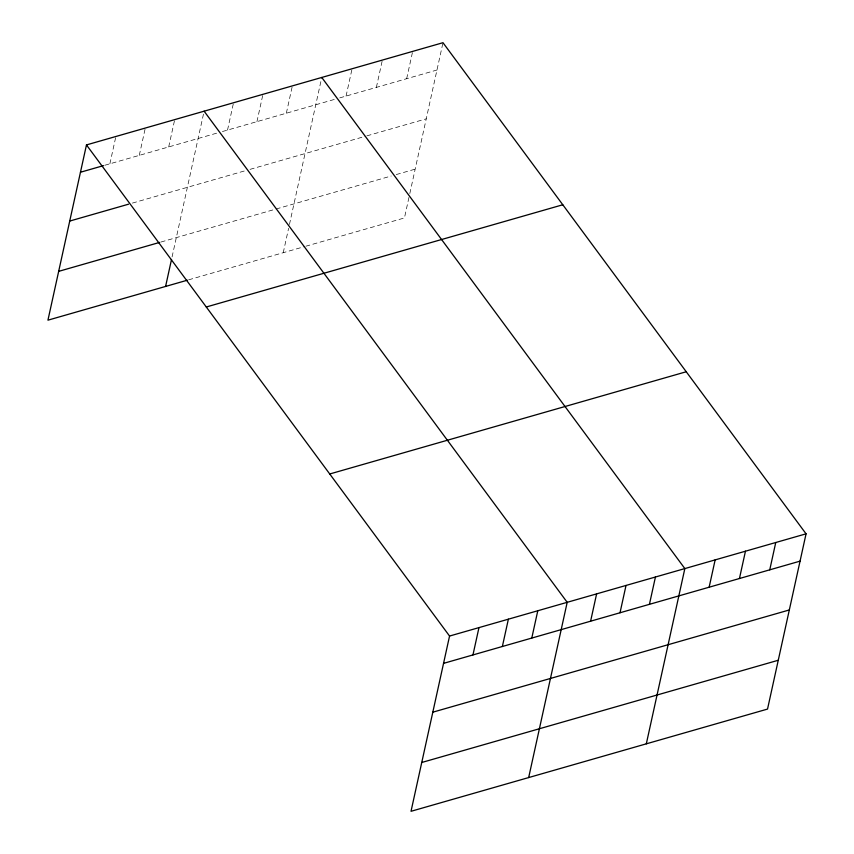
<?xml version="1.0" encoding="UTF-8"?>
<svg xmlns="http://www.w3.org/2000/svg" width="854" height="854" viewBox="0 0 854 854"><rect width="100%" height="100%" fill="white"/><g stroke="black" fill="none" stroke-linecap="round" stroke-linejoin="round"><path stroke-width="0.64" stroke-dasharray="4.27 3.2" d="M109.878 163.808L115.888 136.491M139.287 155.375L145.297 128.057M168.697 146.941L174.707 119.624M172.081 256.894L204.117 111.191M227.527 130.075L233.526 102.758M256.937 121.642L262.947 94.324M286.346 113.208L292.356 85.891M283.24 252.709L288.599 228.296M289.453 224.442L321.766 77.458M346.062 96.086L352.072 68.768M376.368 87.396L382.368 60.079M406.664 78.707L412.674 51.389M408.97 197.391L404.444 217.951L305.967 246.187M409.813 193.538L442.98 42.7M104.764 165.27L217.3 133M222.414 131.537L334.704 99.342M339.753 97.89L436.97 70.017M132.391 203.092L244.927 170.821M250.041 169.359L365.629 136.213M366.9 135.85L426.242 118.834M160.979 242.024L274.785 209.39M276.066 209.016L391.185 176.009M396.245 174.558L415.183 169.135M188.606 279.834L304.697 246.55"/><path stroke-width="1.28" d="M86.467 144.924L449.556 636.049L411.02 811.3L767.532 709.076L806.059 533.825L442.98 42.7L86.467 144.924L47.941 320.175L187.325 280.208M165.591 286.442L171.515 259.456M472.956 654.933L478.966 627.615M502.365 646.499L508.376 619.182M531.786 638.066L537.785 610.749M528.669 777.567L567.195 602.316L204.117 111.191M590.605 621.2L596.615 593.882M620.015 612.766L626.025 585.449M649.424 604.333L655.434 577.016M646.318 743.834L684.844 568.583L321.766 77.458M709.14 587.21L715.15 559.893M739.447 578.521L745.457 551.204M769.753 569.831L775.752 542.514M80.468 172.241L103.483 165.633M69.729 221.058L128.559 204.191M58.67 271.358L159.698 242.387M206.294 306.992L562.797 204.768M329.74 473.981L686.242 371.757M449.556 636.049L806.059 533.825M443.546 663.366L800.049 561.142M432.818 712.183L789.32 609.959M421.759 762.483L778.261 660.259"/></g></svg>
